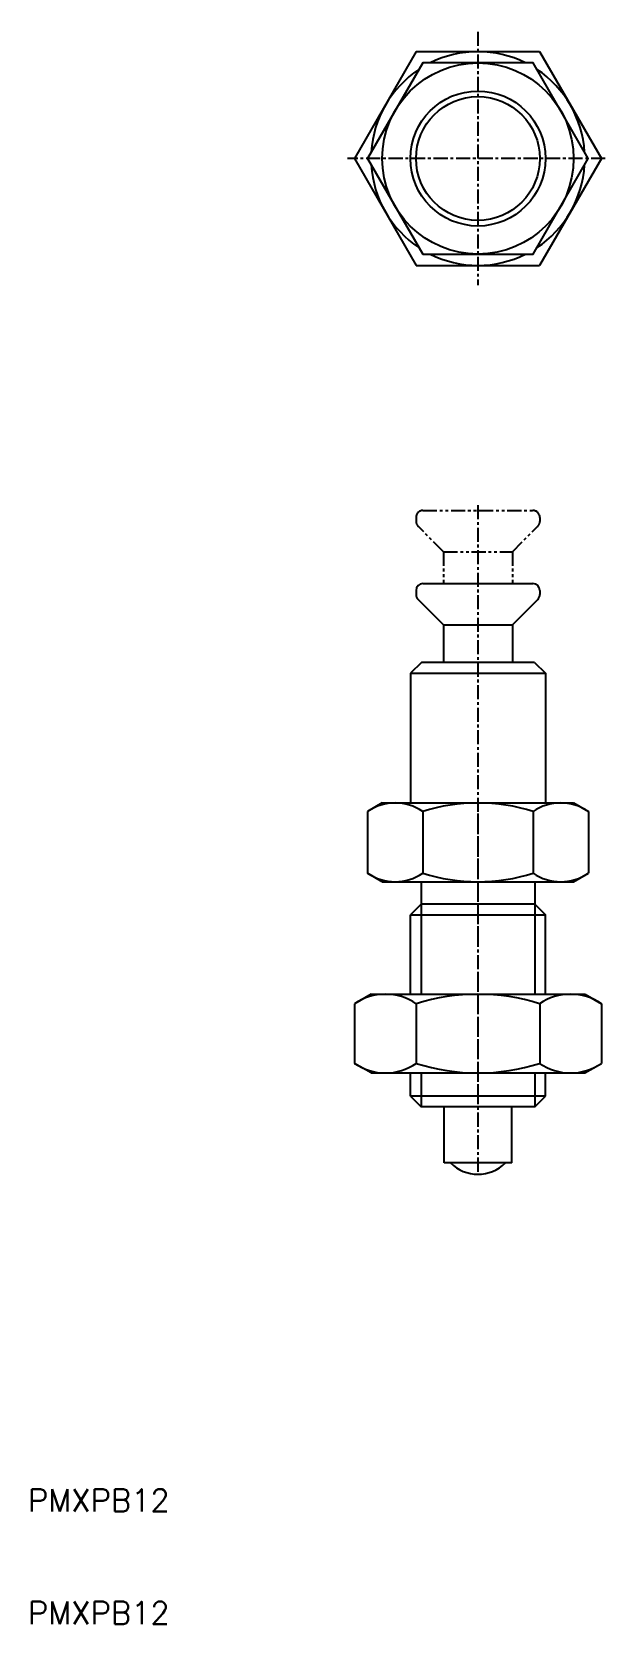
# Model space of a CAD drawing. Extents: x 10 to 61, y 10 to 152.
import ezdxf

# ---------------------------------------------------------------- set-up
doc = ezdxf.new("R2010")
doc.units = 0
doc.linetypes.add('CENTER', pattern=[2, 1.25, -0.25, 0.25, -0.25])
doc.linetypes.add('PHANTOM', pattern=[2.5, 1.25, -0.25, 0.25, -0.25, 0.25, -0.25])
doc.layers.get('0').update_dxf_attribs({"linetype": 'CONTINUOUS'})
doc.layers.add('CENTER', color=1, linetype='CENTER')
doc.styles.get("Standard").update_dxf_attribs({"font": 'txt.shx'})

msp = doc.modelspace()

# ---------------------------------------------------------------- linework, layer by layer
at = {"color": 7, "linetype": 'CONTINUOUS'}
for p, q in [((44.52, 149.79), (39.03, 140.29)), ((44.52, 149.79), (55.48, 149.79)), ((55.48, 149.79), (60.97, 140.29)), ((39.03, 140.29), (44.52, 130.79)), ((60.97, 140.29), (55.48, 130.79)), ((44.52, 130.79), (55.48, 130.79)), ((45.11, 102.5), (54.89, 102.5)), ((44.5, 101.89), (44.5, 101.53)), ((46.94, 98.83), (44.68, 101.1)), ((53.06, 98.83), (55.32, 101.1)), ((55.5, 101.89), (55.5, 101.53)), ((46.94, 98.83), (46.94, 95.5)), ((46.94, 98.83), (53.06, 98.83)), ((53.06, 98.83), (53.06, 95.5)), ((44.97, 95.5), (44, 94.53)), ((55.03, 95.5), (44.97, 95.5)), ((55.03, 95.5), (56, 94.53)), ((44, 94.53), (44, 83)), ((44, 94.53), (56, 94.53)), ((56, 94.53), (56, 83)), ((41.5, 83), (40.19, 82.24)), ((40.19, 82.24), (40.19, 76.76)), ((41.5, 83), (58.5, 83)), ((45.09, 82.24), (45.09, 76.76)), ((54.91, 82.24), (54.91, 76.76)), ((58.5, 83), (59.82, 82.24)), ((59.82, 82.24), (59.82, 76.76)), ((41.5, 76), (40.19, 76.76)), ((58.5, 76), (59.82, 76.76)), ((41.5, 76), (58.5, 76)), ((41.5, 76), (58.5, 76)), ((44.95, 76), (44.95, 74)), ((55.05, 76), (55.05, 74)), ((44.95, 74), (44, 73.05)), ((55.05, 74), (44.95, 74)), ((54.19, 74), (45.81, 74)), ((55.05, 74), (56, 73.05)), ((44, 66), (44, 73.05)), ((44, 73.05), (56, 73.05)), ((56, 66), (56, 73.05)), ((40.5, 66), (39.03, 65.15)), ((39.03, 65.15), (39.03, 59.85)), ((40.5, 66), (59.5, 66)), ((44.52, 65.15), (44.52, 59.85)), ((55.49, 65.15), (55.49, 59.85)), ((59.5, 66), (60.97, 65.15)), ((60.97, 65.15), (60.97, 59.85)), ((40.5, 59), (39.03, 59.85)), ((59.5, 59), (60.97, 59.85)), ((40.5, 59), (59.5, 59)), ((44, 56.95), (44, 59)), ((56, 56.95), (56, 59)), ((44, 56.95), (44.95, 56)), ((56, 56.95), (44, 56.95)), ((55.05, 56), (56, 56.95)), ((55.05, 56), (44.95, 56)), ((47, 51), (47, 56)), ((53, 51), (53, 56)), ((53, 51), (47, 51))]:
    msp.add_line(p, q, dxfattribs=at)
at = {"color": 3, "linetype": 'PHANTOM'}
for p, q in [((45.11, 109), (54.89, 109)), ((44.5, 108.39), (44.5, 108.03)), ((46.94, 105.33), (44.68, 107.6)), ((53.06, 105.33), (55.32, 107.6)), ((55.5, 108.39), (55.5, 108.03)), ((46.94, 105.33), (46.94, 102.5)), ((46.94, 105.33), (53.06, 105.33)), ((53.06, 105.33), (53.06, 102.5))]:
    msp.add_line(p, q, dxfattribs=at)
at = {"color": 3, "linetype": 'CONTINUOUS'}
for p, q in [((44.95, 74), (44.95, 66)), ((55.05, 74), (55.05, 66)), ((44.95, 59), (44.95, 56)), ((55.05, 59), (55.05, 56))]:
    msp.add_line(p, q, dxfattribs=at)
at = {"color": 7, "linetype": 'CONTINUOUS'}
msp.add_lwpolyline([(45.09, 131.79), (54.91, 131.79), (59.81, 140.29), (54.91, 148.79), (45.09, 148.79), (40.19, 140.29)], close=True, dxfattribs=at)
for radius in [8.5, 6, 5.5]:
    msp.add_circle((50, 140.29), radius, dxfattribs=at)
for centre, radius, start, end in [((50, 140.29), 9.5, 63.4746, 116.5254), ((50, 140.29), 9.5, 123.4746, 176.5254), ((50, 140.29), 9.5, 3.4746, 56.5254), ((50, 140.29), 9.5, 183.4746, 236.5254), ((50, 140.29), 9.5, 303.4746, 356.5254), ((50, 140.29), 9.5, 243.4746, 296.5254), ((45.11, 101.89), 0.611, 90, 180), ((54.89, 101.89), 0.611, 360, 90), ((45.11, 101.53), 0.611, 180, 225), ((54.89, 101.53), 0.611, 315, 360), ((42.64, 78.66), 4.34, 55.6157, 124.3843), ((50, 66.76), 16.24, 72.412, 107.588), ((57.36, 78.66), 4.34, 55.6157, 124.3843), ((42.64, 80.34), 4.34, 235.6157, 304.3843), ((50, 92.24), 16.24, 252.412, 287.588), ((57.36, 80.34), 4.34, 235.6157, 304.3843), ((41.77, 61.14), 4.86, 55.6158, 124.3842), ((50, 47.85), 18.15, 72.412, 107.588), ((58.23, 61.14), 4.86, 55.6158, 124.3842), ((41.77, 63.86), 4.86, 235.6158, 304.3842), ((50, 77.15), 18.15, 252.412, 287.588), ((58.23, 63.86), 4.86, 235.6158, 304.3842), ((50, 53.5), 3.5, 225.5847, 314.4153)]:
    msp.add_arc(centre, radius, start, end, dxfattribs=at)
at = {"color": 3, "linetype": 'PHANTOM'}
for centre, start, end in [((45.11, 108.39), 90, 180), ((54.89, 108.39), 360, 90), ((45.11, 108.03), 180, 225), ((54.89, 108.03), 315, 360)]:
    msp.add_arc(centre, 0.611, start, end, dxfattribs=at)
at = {"layer": 'CENTER', "color": 1, "linetype": 'CENTER'}
for p, q in [((50, 151.55), (50, 129.04)), ((61.31, 140.29), (38.41, 140.29)), ((50, 109.47), (50, 50.16)), ((50, 82.05), (50, 71.05)), ((50, 68), (50, 57))]:
    msp.add_line(p, q, dxfattribs=at)

# ---------------------------------------------------------------- texts
at = {"color": 7, "linetype": 'CONTINUOUS'}
for p in [(10, 20), (10, 10)]:
    msp.add_text('PMXPB12', height=2, dxfattribs=at).set_placement(p)

doc.saveas('drawing.dxf')
